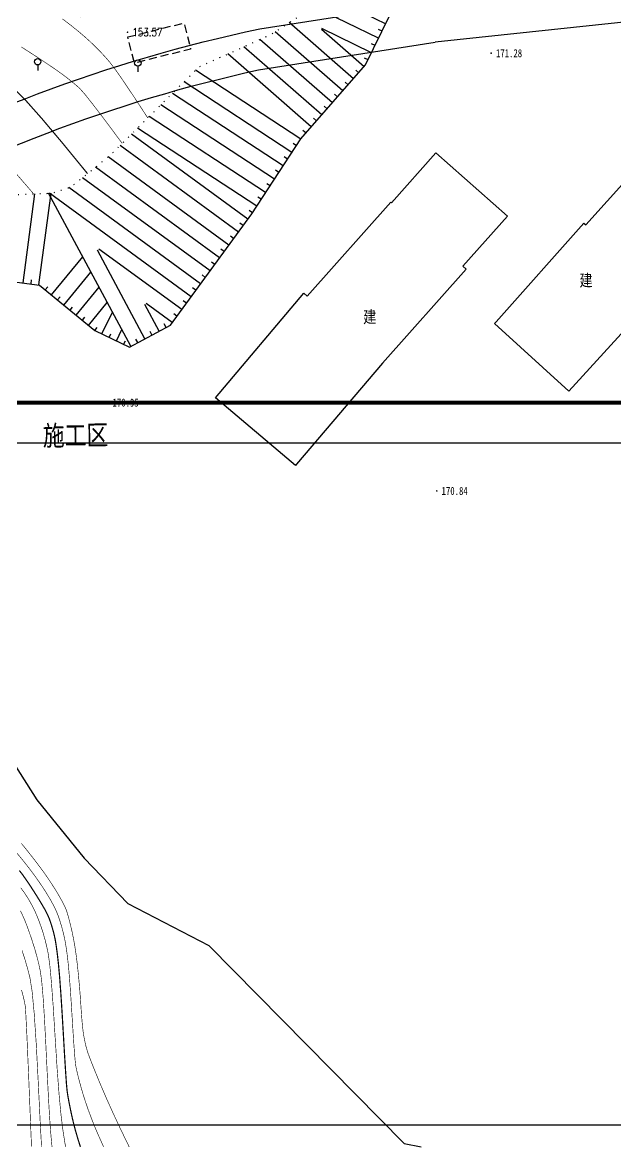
# Model space of a CAD drawing. Extents: x -809667 to 586099, y 3084146 to 3634412.
# Drawn here: x 381834.6 to 381908.7, y 3085483.5 to 3085624.1 of the extents above; entities that cross this region are included whole.
import ezdxf
from ezdxf.enums import TextEntityAlignment as Align

# ---------------------------------------------------------------- set-up
doc = ezdxf.new("R2010")
doc.units = 0
doc.header["$LTSCALE"] = 0.5
for name, pattern in [('DASHDOT', [25.4, 12.7, -6.35, 0, -6.35]), ('X4', [1.6, 0, -1.6]), ('X5', [3, 2, -1])]:
    doc.linetypes.add(name, pattern=pattern)
doc.layers.get('0').update_dxf_attribs({"linetype": 'CONTINUOUS'})
for name, color, linetype in [('0-人行道线', 46, 'CONTINUOUS'), ('dxt', 252, 'CONTINUOUS'), ('GCD', 252, 'CONTINUOUS'), ('PUB_TITLE', 4, 'CONTINUOUS'), ('RD-中线', 1, 'DASHDOT'), ('文字', 7, 'CONTINUOUS'), ('道路', 4, 'CONTINUOUS')]:
    doc.layers.add(name, color=color, linetype=linetype)
doc.styles.add('HZ', font='', dxfattribs={"width": 0.8})
doc.styles.get("Standard").update_dxf_attribs({"font": 'rs.shx', "bigfont": 'hztxt.shx'})
doc.styles.get('HZ').set_extended_font_data('NSimSun')
doc.linetypes.add('10421', pattern='A,2,[150,AAA.SHX,S=1,R=0,X=0,Y=1],1e-11', length=2)

# ---------------------------------------------------------------- blocks, each defined once
blk = doc.blocks.new('gc125')
at = {"color": 0}
blk.add_line((0, 0.8), (0, 2.2), dxfattribs=at)
blk.add_circle((0, 0), 0.8, dxfattribs=at)
blk = doc.blocks.new('GC200')
at = {"color": 0, "linetype": 'Continuous', "const_width": 0.2, "flags": 128}
blk.add_lwpolyline([(-0.1, 0, 1), (0.1, 0, 1)], format="xyb", close=True, dxfattribs=at)

msp = doc.modelspace()

# ---------------------------------------------------------------- linework, layer by layer
at = {"layer": '0-人行道线', "linetype": 'Continuous', "flags": 128}
for points in [[(382018.124, 3085643.406, -0.1155606), (381986.259, 3085632.27), (381886.159, 3085621.607)], [(381812.745, 3085598.555, -0.0740708), (381864.082, 3085618.125, -0.0740708)]]:
    msp.add_lwpolyline(points, format="xyb", dxfattribs=at)
at = {"layer": 'dxt', "color": 252, "linetype": 'Continuous'}
for p, q in [((381879.091, 3085622.081), (381871.171, 3085625.936)), ((381879.966, 3085623.879), (381873.919, 3085626.823)), ((381875.957, 3085617.022), (381867.941, 3085624.036)), ((381877.274, 3085618.528), (381871.95, 3085623.187)), ((381878.215, 3085620.282), (381872.023, 3085623.297)), ((381879.528, 3085622.98), (381879.079, 3085623.199)), ((381873.323, 3085614.012), (381864.281, 3085621.924)), ((381874.64, 3085615.517), (381866.194, 3085622.908)), ((381870.689, 3085611.002), (381860.267, 3085620.122)), ((381872.006, 3085612.507), (381862.274, 3085621.023)), ((381878.653, 3085621.182), (381878.203, 3085621.4)), ((381877.777, 3085619.383), (381877.328, 3085619.602)), ((381869.373, 3085609.496), (381856.242, 3085618.088)), ((381876.616, 3085617.775), (381876.24, 3085618.104)), ((381868.278, 3085607.823), (381854.795, 3085616.644)), ((381875.299, 3085616.27), (381874.923, 3085616.599)), ((381867.183, 3085606.149), (381853.348, 3085615.201)), ((381873.982, 3085614.765), (381873.605, 3085615.094)), ((381866.087, 3085604.476), (381851.901, 3085613.758)), ((381872.665, 3085613.26), (381872.288, 3085613.589)), ((381864.992, 3085602.802), (381850.454, 3085612.315)), ((381871.348, 3085611.754), (381870.971, 3085612.084)), ((381863.897, 3085601.128), (381849.006, 3085610.872)), ((381870.031, 3085610.249), (381869.654, 3085610.579)), ((381862.767, 3085599.479), (381848.236, 3085610.104)), ((381868.825, 3085608.66), (381868.407, 3085608.933)), ((381861.586, 3085597.865), (381846.803, 3085608.674)), ((381860.406, 3085596.25), (381845.338, 3085607.268)), ((381867.73, 3085606.986), (381867.312, 3085607.26)), ((381858.045, 3085593.021), (381842.125, 3085604.662)), ((381859.226, 3085594.636), (381843.732, 3085605.965)), ((381866.635, 3085605.312), (381866.217, 3085605.586)), ((381856.865, 3085591.407), (381840.424, 3085603.428)), ((381865.54, 3085603.639), (381865.122, 3085603.913)), ((381834.698, 3085591.522), (381836.173, 3085602.645)), ((381836.68, 3085591.259), (381838.202, 3085602.731)), ((381848.149, 3085583.597), (381837.889, 3085602.718)), ((381855.684, 3085589.793), (381838.001, 3085602.722)), ((381864.445, 3085601.965), (381864.027, 3085602.239)), ((381863.35, 3085600.292), (381862.931, 3085600.565)), ((381862.177, 3085598.672), (381861.773, 3085598.967)), ((381860.996, 3085597.058), (381860.593, 3085597.353)), ((381849.912, 3085584.542), (381843.973, 3085595.61)), ((381854.504, 3085588.178), (381844.14, 3085595.756)), ((381859.816, 3085595.443), (381859.412, 3085595.738)), ((381838.241, 3085590.024), (381842.149, 3085594.779)), ((381858.635, 3085593.829), (381858.232, 3085594.124)), ((381839.786, 3085588.754), (381843.172, 3085592.873)), ((381857.455, 3085592.214), (381857.051, 3085592.509)), ((381835.689, 3085591.391), (381835.755, 3085591.886)), ((381837.468, 3085590.659), (381837.786, 3085591.046)), ((381841.331, 3085587.484), (381844.194, 3085590.968)), ((381856.274, 3085590.6), (381855.871, 3085590.895)), ((381839.013, 3085589.389), (381839.331, 3085589.776)), ((381855.094, 3085588.985), (381854.69, 3085589.28)), ((381840.558, 3085588.119), (381840.876, 3085588.505)), ((381842.876, 3085586.214), (381845.217, 3085589.062)), ((381844.548, 3085585.144), (381845.858, 3085587.868)), ((381851.674, 3085585.488), (381849.896, 3085588.802)), ((381853.323, 3085586.564), (381850.063, 3085588.947)), ((381842.103, 3085586.849), (381842.421, 3085587.235)), ((381852.555, 3085585.961), (381852.319, 3085586.401)), ((381853.914, 3085587.371), (381853.51, 3085587.666)), ((381843.648, 3085585.579), (381843.966, 3085585.965)), ((381845.45, 3085584.711), (381845.666, 3085585.162)), ((381846.351, 3085584.278), (381847.028, 3085585.686)), ((381850.793, 3085585.015), (381850.556, 3085585.456)), ((381847.252, 3085583.845), (381847.469, 3085584.295)), ((381849.031, 3085584.07), (381848.794, 3085584.51))]:
    msp.add_line(p, q, dxfattribs=at)
at = {"layer": 'dxt', "color": 252, "linetype": 'Continuous', "flags": 128}
msp.add_lwpolyline([(381807.25, 3085589.5), (381812.844, 3085593.75), (381822.594, 3085593), (381825.438, 3085592.75), (381836.75, 3085591.25), (381843.654, 3085585.574), (381847.969, 3085583.5), (381853.094, 3085586.25), (381863.256, 3085600.149), (381869.375, 3085609.5), (381877.469, 3085618.75), (381882.55, 3085629.187)], dxfattribs=at)
at = {"layer": 'dxt', "linetype": 'X4', "elevation": -861.966, "flags": 128}
msp.add_lwpolyline([(381807.313, 3085600.25), (381816.031, 3085602.25), (381828.952, 3085602.34), (381838.348, 3085602.737), (381840.73, 3085603.53), (381845.625, 3085607.5), (381856.656, 3085618.5), (381865.563, 3085622.5), (381870.594, 3085625.75), (381874.469, 3085627)], dxfattribs=at)
at = {"layer": 'dxt', "color": 252, "linetype": 'Continuous'}
for points, const_width in [([(381819.809, 3085624.549), (381821.217, 3085623.859), (381822.658, 3085623.15), (381823.898, 3085622.521), (381824.936, 3085621.97), (381825.772, 3085621.498), (381826.556, 3085621.02), (381827.438, 3085620.451), (381828.416, 3085619.792), (381829.492, 3085619.042), (381830.604, 3085618.228), (381831.691, 3085617.379), (381832.753, 3085616.494), (381833.791, 3085615.574), (381835.119, 3085614.22), (381837.056, 3085612.034), (381839.599, 3085609.017), (381842.75, 3085605.169)], 0.15), ([(381839.624, 3085624.501), (381840.61, 3085623.748), (381841.514, 3085623.022), (381842.337, 3085622.326), (381843.078, 3085621.659), (381843.759, 3085621.005), (381844.402, 3085620.349), (381845.006, 3085619.691), (381845.571, 3085619.031), (381846.275, 3085618.105), (381847.292, 3085616.646), (381848.623, 3085614.654), (381850.269, 3085612.131)], 0.075), ([(381834.461, 3085621.016), (381836.242, 3085619.865), (381837.704, 3085618.9), (381838.845, 3085618.124), (381839.668, 3085617.534), (381840.295, 3085617.056), (381840.853, 3085616.612), (381841.342, 3085616.202), (381841.762, 3085615.827), (381842.383, 3085615.129), (381843.476, 3085613.75), (381845.042, 3085611.691), (381847.08, 3085608.951)], 0.075), ([(381832.683, 3085606.502), (381836.019, 3085602.639)], 0.075)]:
    msp.add_lwpolyline(points, dxfattribs=dict(at, const_width=const_width))
at = {"layer": 'dxt', "color": 252, "linetype": 'X5', "elevation": -866.342, "flags": 128}
msp.add_lwpolyline([(381847.781, 3085622.25), (381854.813, 3085624), (381855.626, 3085620.734), (381848.594, 3085618.984)], close=True, dxfattribs=at)
at = {"layer": 'dxt', "color": 252, "linetype": 'Continuous', "flags": 128}
msp.add_lwpolyline([(381889.597, 3085593.601), (381890.018, 3085593.226), (381879.576, 3085581.503), (381868.851, 3085568.882), (381868.715, 3085568.72), (381858.724, 3085577.153), (381869.769, 3085590.238), (381870.171, 3085589.88), (381880.613, 3085601.603), (381880.701, 3085601.525), (381886.263, 3085607.768), (381895.189, 3085599.879)], close=True, dxfattribs=at)
at = {"layer": 'dxt', "color": 252, "linetype": 'Continuous', "elevation": 142.599, "flags": 128}
msp.add_lwpolyline([(381893.762, 3085586.672), (381904.747, 3085598.988), (381904.984, 3085598.774), (381910.319, 3085604.679), (381919.123, 3085596.812), (381913.745, 3085590.859), (381914.223, 3085590.427), (381902.861, 3085577.981), (381893.57, 3085586.462)], close=True, dxfattribs=at)
at = {"layer": 'dxt', "color": 252, "linetype": '10421', "flags": 128}
msp.add_lwpolyline([(381807.25, 3085589.5), (381807.044, 3085588.679), (381805.844, 3085586), (381809.875, 3085578.25), (381818.469, 3085558.75), (381829.063, 3085538.5), (381836.4, 3085526.917), (381842.32, 3085519.64), (381847.781, 3085514), (381857.875, 3085508.75), (381882.281, 3085484), (381884.393, 3085483.577)], dxfattribs=at)
at = {"layer": 'dxt', "color": 252, "linetype": 'Continuous', "flags": 128}
for points, const_width, elevation in [([(381847.949, 3085483.577), (381847.572, 3085484.346), (381846.604, 3085486.366), (381845.731, 3085488.25), (381844.951, 3085489.998), (381844.266, 3085491.61), (381843.693, 3085493.009), (381843.249, 3085494.117), (381842.934, 3085494.934), (381842.748, 3085495.459), (381842.629, 3085495.861), (381842.514, 3085496.307), (381842.404, 3085496.797), (381842.298, 3085497.331), (381842.196, 3085497.984), (381842.1, 3085498.83), (381842.01, 3085499.869), (381841.925, 3085501.101), (381841.837, 3085502.419), (381841.734, 3085503.718), (381841.616, 3085504.996), (381841.485, 3085506.255), (381841.338, 3085507.461), (381841.172, 3085508.584), (381840.989, 3085509.622), (381840.788, 3085510.577), (381840.587, 3085511.422), (381840.404, 3085512.135), (381840.24, 3085512.714), (381840.094, 3085513.161), (381839.911, 3085513.598), (381839.633, 3085514.152), (381839.26, 3085514.822), (381838.794, 3085515.609), (381838.261, 3085516.456), (381837.691, 3085517.309), (381837.083, 3085518.167), (381836.437, 3085519.03), (381835.777, 3085519.882), (381835.126, 3085520.706), (381834.484, 3085521.502)], 0.075, 172), ([(381844.757, 3085483.577), (381844.263, 3085484.671), (381843.685, 3085486.016), (381843.222, 3085487.17), (381842.837, 3085488.21), (381842.49, 3085489.214), (381842.181, 3085490.181), (381841.911, 3085491.112), (381841.683, 3085491.96), (381841.5, 3085492.681), (381841.364, 3085493.273), (381841.273, 3085493.738), (381841.195, 3085494.403), (381841.096, 3085495.595), (381840.977, 3085497.315), (381840.837, 3085499.561), (381840.691, 3085501.891), (381840.554, 3085503.859), (381840.426, 3085505.466), (381840.307, 3085506.711), (381840.188, 3085507.723), (381840.058, 3085508.627), (381839.919, 3085509.424), (381839.77, 3085510.113), (381839.612, 3085510.736), (381839.444, 3085511.333), (381839.268, 3085511.903), (381839.082, 3085512.448), (381838.858, 3085513.007), (381838.566, 3085513.624), (381838.207, 3085514.297), (381837.78, 3085515.026), (381837.293, 3085515.799), (381836.754, 3085516.604), (381836.163, 3085517.439), (381835.519, 3085518.305), (381834.791, 3085519.234), (381833.946, 3085520.259)], 0.075, 171), ([(381841.861, 3085483.577), (381841.844, 3085483.624), (381841.522, 3085484.641), (381841.23, 3085485.653), (381840.969, 3085486.658), (381840.74, 3085487.659), (381840.545, 3085488.593), (381840.388, 3085489.4), (381840.27, 3085490.081), (381840.19, 3085490.635), (381840.115, 3085491.45), (381840.011, 3085492.916), (381839.879, 3085495.033), (381839.719, 3085497.8), (381839.55, 3085500.664), (381839.391, 3085503.071), (381839.243, 3085505.019), (381839.105, 3085506.511), (381838.973, 3085507.681), (381838.841, 3085508.669), (381838.708, 3085509.474), (381838.576, 3085510.096), (381838.439, 3085510.617), (381838.294, 3085511.12), (381838.14, 3085511.604), (381837.976, 3085512.07), (381837.747, 3085512.6), (381837.395, 3085513.276), (381836.919, 3085514.097), (381836.321, 3085515.065), (381835.696, 3085516.036), (381835.14, 3085516.867), (381834.655, 3085517.557), (381834.239, 3085518.108)], 0.15, 170), ([(381841.861, 3085483.577), (381841.844, 3085483.624), (381841.522, 3085484.641), (381841.23, 3085485.653), (381840.969, 3085486.658), (381840.74, 3085487.659), (381840.545, 3085488.593), (381840.388, 3085489.4), (381840.27, 3085490.081), (381840.19, 3085490.635), (381840.115, 3085491.45), (381840.011, 3085492.916), (381839.879, 3085495.033), (381839.719, 3085497.8), (381839.55, 3085500.664), (381839.391, 3085503.071), (381839.243, 3085505.019), (381839.105, 3085506.511), (381838.973, 3085507.681), (381838.841, 3085508.669), (381838.708, 3085509.474), (381838.576, 3085510.096), (381838.439, 3085510.617), (381838.294, 3085511.12), (381838.14, 3085511.604), (381837.976, 3085512.07), (381837.747, 3085512.6), (381837.395, 3085513.276), (381836.919, 3085514.097), (381836.321, 3085515.065), (381835.696, 3085516.036), (381835.14, 3085516.867), (381834.655, 3085517.557), (381834.239, 3085518.108)], 0.15, 170)]:
    msp.add_lwpolyline(points, dxfattribs=dict(at, const_width=const_width, elevation=elevation))
at = {"layer": 'dxt', "color": 252, "linetype": 'Continuous', "const_width": 0.075}
for points, elevation in [([(381840.012, 3085483.577), (381839.933, 3085484.009), (381839.687, 3085485.548), (381839.442, 3085487.5), (381839.195, 3085490.118), (381838.946, 3085493.403), (381838.696, 3085497.353), (381838.453, 3085501.216), (381838.228, 3085504.237), (381838.02, 3085506.416), (381837.83, 3085507.754), (381837.64, 3085508.646), (381837.432, 3085509.49), (381837.207, 3085510.284), (381836.965, 3085511.03), (381836.714, 3085511.721), (381836.466, 3085512.353), (381836.22, 3085512.924), (381835.975, 3085513.436), (381835.723, 3085513.916), (381835.452, 3085514.393), (381835.163, 3085514.867), (381834.856, 3085515.338), (381834.411, 3085515.939)], 169), ([(381838.31, 3085483.577), (381838.302, 3085483.649), (381838.19, 3085484.854), (381838.091, 3085486.082), (381837.987, 3085487.64), (381837.862, 3085489.837), (381837.716, 3085492.671), (381837.549, 3085496.143), (381837.372, 3085499.571), (381837.198, 3085502.271), (381837.026, 3085504.243), (381836.857, 3085505.488), (381836.666, 3085506.391), (381836.431, 3085507.337), (381836.15, 3085508.326), (381835.825, 3085509.359), (381835.489, 3085510.348), (381835.177, 3085511.208), (381834.889, 3085511.939), (381834.624, 3085512.541), (381834.363, 3085513.074)], 168), ([(381837.004, 3085483.577), (381836.841, 3085486.546), (381836.597, 3085491.542), (381836.341, 3085496.462), (381836.083, 3085500.294), (381835.821, 3085503.039), (381835.557, 3085504.695), (381835.271, 3085505.817), (381834.942, 3085506.957), (381834.572, 3085508.115)], 167), ([(381835.749, 3085483.577), (381835.639, 3085486.328), (381835.388, 3085492.545), (381835.192, 3085497.093), (381835.051, 3085499.971), (381834.966, 3085501.179), (381834.893, 3085501.585), (381834.792, 3085502.055), (381834.661, 3085502.591), (381834.502, 3085503.191)], 166)]:
    msp.add_lwpolyline(points, dxfattribs=dict(at, elevation=elevation))
at = {"layer": 'PUB_TITLE', "linetype": 'Continuous'}
msp.add_lwpolyline([(381727.482, 3085571.553), (382147.982, 3085571.553), (382147.982, 3085868.553), (381727.482, 3085868.553)], close=True, dxfattribs=at)
at = {"layer": 'PUB_TITLE', "linetype": 'Continuous', "const_width": 0.5}
msp.add_lwpolyline([(381739.982, 3085576.553), (382142.982, 3085576.553), (382142.982, 3085863.553), (381739.982, 3085863.553)], close=True, dxfattribs=at)
at = {"layer": 'RD-中线', "ltscale": 3}
msp.add_lwpolyline([(381806.865, 3085609.015, -0.0485005), (381859.883, 3085630.876, -0.0763004)], format="xyb", dxfattribs=at)
at = {"layer": '文字', "color": 3, "linetype": 'Continuous', "flags": 128}
msp.add_lwpolyline([(381543.42, 3085960.15), (382983.269, 3085960.15), (382983.269, 3085486.288), (381543.42, 3085486.288)], close=True, dxfattribs=at)
at = {"layer": '文字', "linetype": 'Continuous', "flags": 128}
msp.add_lwpolyline([(381864.082, 3085618.125), (381886.159, 3085621.607)], dxfattribs=at)
at = {"layer": '道路', "linetype": 'Continuous', "flags": 128}
msp.add_lwpolyline([(381864.263, 3085623.28), (381885.629, 3085626.579)], dxfattribs=at)
msp.add_lwpolyline([(381810.295, 3085602.913, -0.0757565), (381864.263, 3085623.28, -0.0757565)], format="xyb", dxfattribs=at)

# ---------------------------------------------------------------- block references
at = {"layer": 'dxt', "color": 8, "linetype": 'Continuous', "xscale": 0.5, "yscale": 0.5, "rotation": 180}
for p in [(381836.525, 3085619.152, 1.219), (381849.027, 3085618.998, 1.219)]:
    msp.add_blockref('gc125', p, dxfattribs=at)
at = {"layer": 'GCD', "color": 8, "linetype": 'Continuous'}
ref = msp.add_blockref('GC200', (381847.742, 3085622.839, 153.569), dxfattribs=dict(at, xscale=0.5, yscale=0.5, zscale=0.5))
ref.add_attrib('height', '153.57', dxfattribs={"linetype": 'Continuous', "height": 1, "width": 0.8}).set_placement((381848.342, 3085622.839, 153.569), align=Align.MIDDLE_LEFT)
ref = msp.add_blockref('GC200', (381893.156, 3085620.221, 171.28), dxfattribs=dict(at, xscale=0.5, yscale=0.5, zscale=0.5))
ref.add_attrib('height', '171.28', dxfattribs={"linetype": 'Continuous', "height": 1, "style": 'HZ', "width": 0.8}).set_placement((381893.756, 3085620.221, 171.28), align=Align.MIDDLE_LEFT)
ref = msp.add_blockref('GC200', (381845.271, 3085576.568, 170.95), dxfattribs=dict(at, xscale=0.5, yscale=0.5, zscale=0.5))
ref.add_attrib('height', '170.95', dxfattribs={"linetype": 'Continuous', "height": 1, "style": 'HZ', "width": 0.8}).set_placement((381845.871, 3085576.568, 170.95), align=Align.MIDDLE_LEFT)
ref = msp.add_blockref('GC200', (381886.361, 3085565.532, 170.84), dxfattribs=dict(at, xscale=0.5, yscale=0.5, zscale=0.5))
ref.add_attrib('height', '170.84', dxfattribs={"linetype": 'Continuous', "height": 1, "style": 'HZ', "width": 0.8}).set_placement((381886.961, 3085565.532, 170.84), align=Align.MIDDLE_LEFT)

# ---------------------------------------------------------------- texts
at = {"layer": 'dxt', "color": 252, "linetype": 'Continuous', "style": 'HZ', "width": 0.8}
for s, height, p in [('建', 1.5, (381905.002, 3085591.871)), ('建', 1.5, (381877.991, 3085587.3)), ('施工区', 2.5, (381841.248, 3085572.539))]:
    msp.add_text(s, height=height, rotation=0.8, dxfattribs=at).set_placement(p, align=Align.MIDDLE)

doc.saveas('drawing.dxf')
